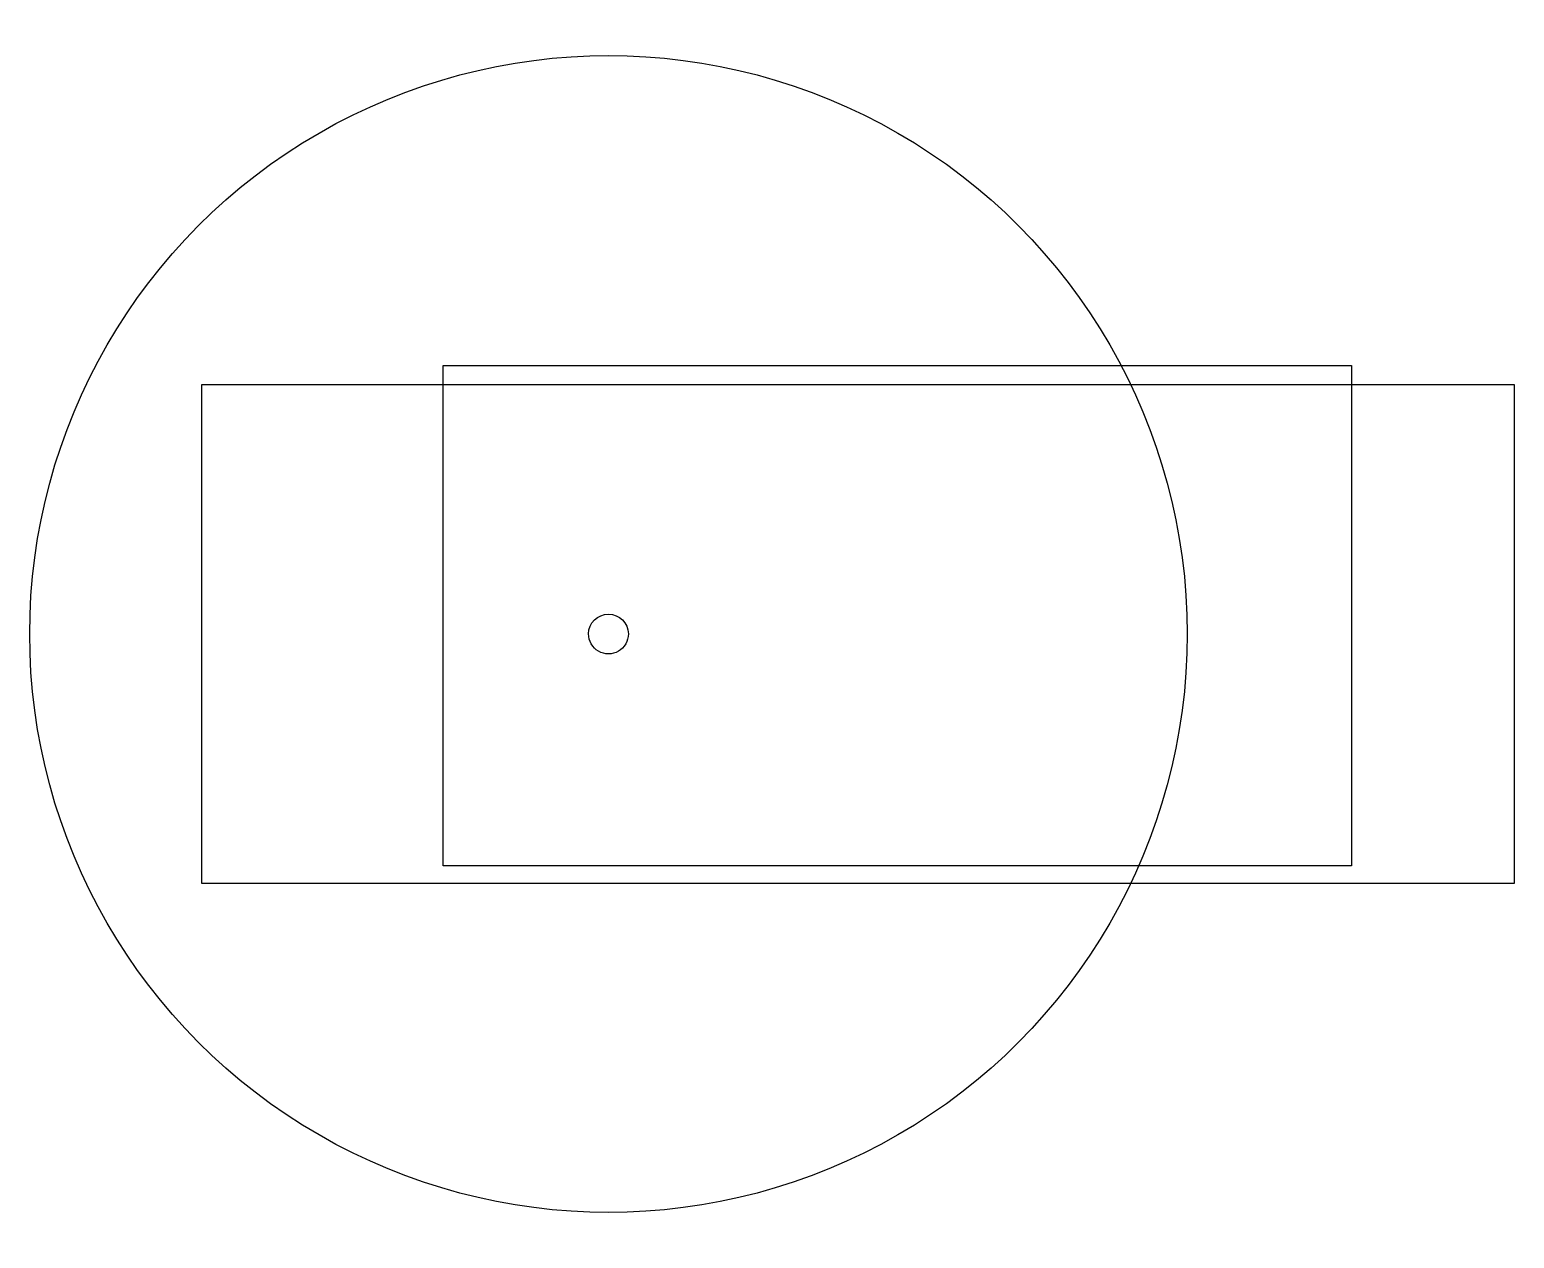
# Model space of a CAD drawing. Extents: x -92 to 187, y 332 to 433.
# Drawn here: x -92.33 to -58.18, y 376.72 to 404.53 of the extents above.
import ezdxf

# ---------------------------------------------------------------- set-up
doc = ezdxf.new("R2010")
doc.units = 0
doc.layers.add('Layer_1', color=7, linetype='CONTINUOUS')

msp = doc.modelspace()

# ---------------------------------------------------------------- linework, layer by layer
at = {"layer": 'Layer_1', "color": 7}
for points in [[(-82.818198, 396.804637), (-61.927512, 396.804637), (-61.927512, 385.28901), (-82.818198, 385.28901)], [(-88.371431, 396.365397), (-58.183986, 396.365397), (-58.183986, 384.881079), (-88.371431, 384.881079)], [(-78.562586, 390.623242)], [(-65.707472, 390.623031)]]:
    msp.add_lwpolyline(points, close=True, dxfattribs=at)
for points in [[(-85.676213, 402.151989), (-81.557313, 404.530037), (-76.482619, 404.530037), (-72.363719, 402.151989)], [(-92.33246, 390.623031), (-92.33246, 395.379127), (-89.795113, 399.773941), (-85.676213, 402.151989)], [(-72.363719, 402.151989), (-68.244819, 399.773941), (-65.707472, 395.379127), (-65.707472, 390.623031)], [(-79.47722, 390.623242), (-79.47722, 390.875812), (-79.272472, 391.080559), (-79.019903, 391.080559)], [(-79.019903, 391.080559), (-78.767334, 391.080559), (-78.562586, 390.875812), (-78.562586, 390.623242)], [(-85.676213, 379.094073), (-89.795113, 381.472121), (-92.33246, 385.866935), (-92.33246, 390.623031)], [(-79.248561, 390.227194), (-79.390056, 390.308886), (-79.47722, 390.459859), (-79.47722, 390.623242)], [(-78.562586, 390.623242), (-78.562586, 390.459859), (-78.64975, 390.308886), (-78.791244, 390.227194)], [(-65.707472, 390.623031), (-65.707472, 385.866935), (-68.244819, 381.472121), (-72.363719, 379.094073)], [(-78.791244, 390.227194), (-78.932739, 390.145502), (-79.107067, 390.145502), (-79.248561, 390.227194)], [(-72.363719, 379.094073), (-76.482619, 376.716025), (-81.557313, 376.716025), (-85.676213, 379.094073)]]:
    msp.add_open_spline(points, degree=3, dxfattribs=at)

doc.saveas('drawing.dxf')
